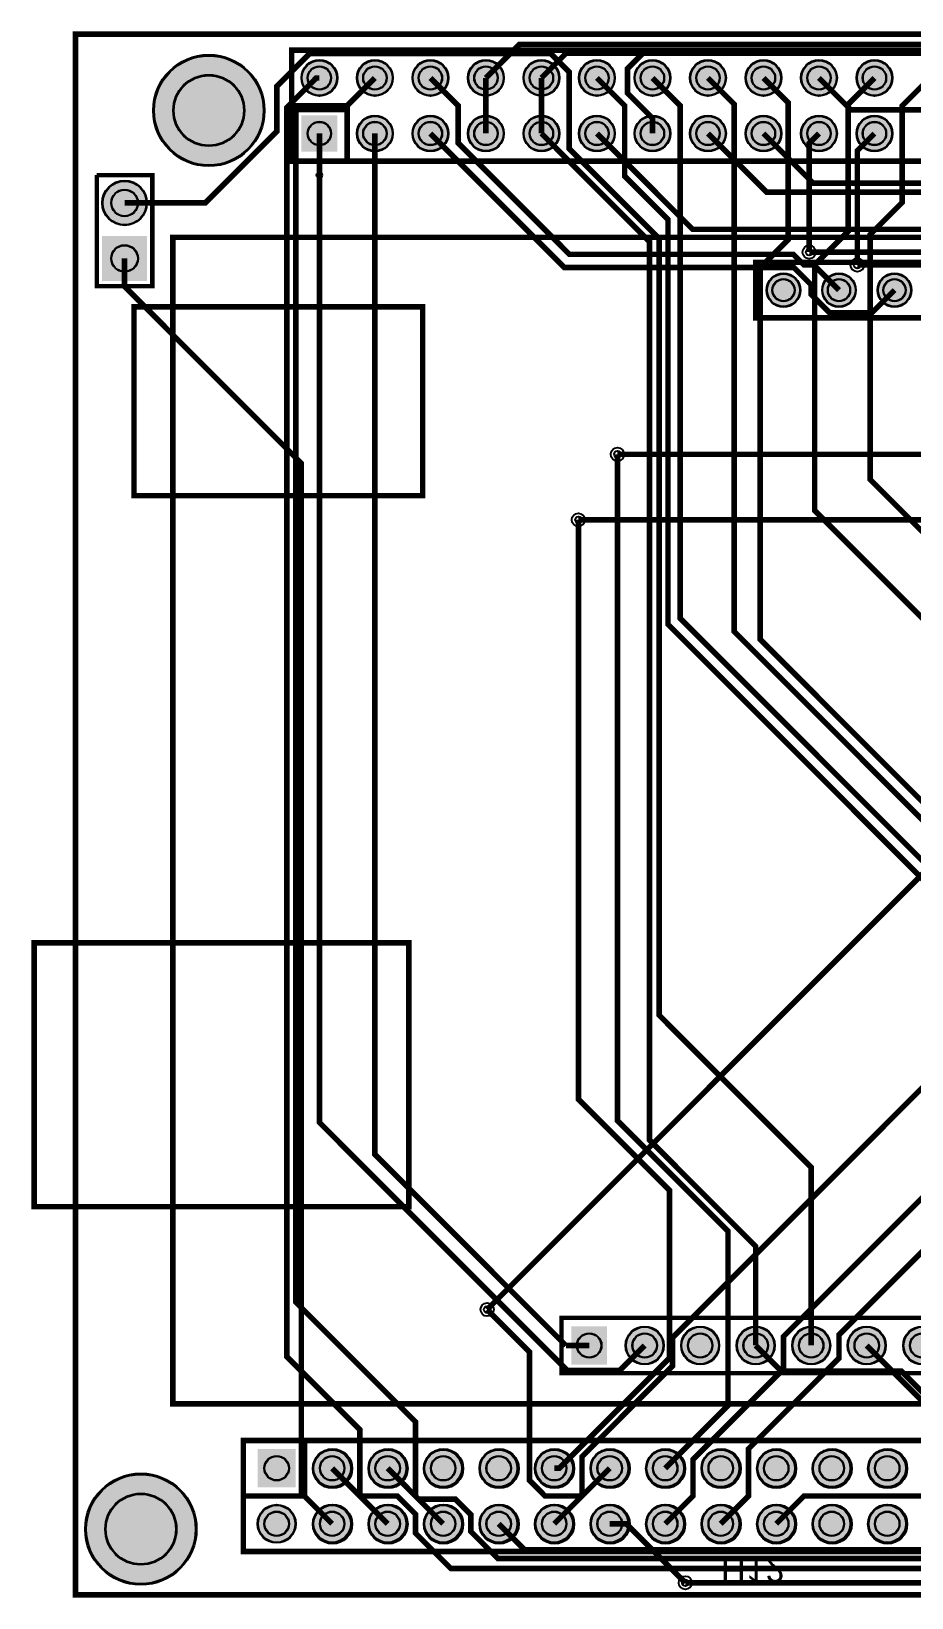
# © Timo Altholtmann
# Model space of a CAD drawing. Header units: millimetres. Extents: x -2 to 106, y 0 to 71.
# Drawn here: x -2.1 to 38.2, y -0.1 to 71.5 of the extents above; entities that cross this region are included whole.
import ezdxf

# ---------------------------------------------------------------- set-up
doc = ezdxf.new("R2010")
doc.units = ezdxf.units.MM
for name, color, linetype, true_color in [('BoardOutLine', 7, 'Continuous', 0xff00ff), ('BottomLayer', 7, 'Continuous', 0x0000ff), ('BottomSilkLayer', 7, 'Continuous', 0x66cc33), ('BottomSolderMaskLayer', 7, 'Continuous', 0xaa00ff), ('Hole', 7, 'Continuous', 0x222222), ('Multi-Layer', 7, 'Continuous', 0xc0c0c0), ('TopLayer', 7, 'Continuous', 0xff0000), ('TopSilkLayer', 7, 'Continuous', 0xffcc00), ('TopSolderMaskLayer', 7, 'Continuous', 0x800080)]:
    doc.layers.add(name, color=color, linetype=linetype, true_color=true_color)
doc.styles.get("Standard").update_dxf_attribs({"font": 'arial.ttf'})

msp = doc.modelspace()

# ---------------------------------------------------------------- hatches: boundary and pattern name
at = {"layer": 'BottomSolderMaskLayer'}
for points in [[(3.4908051816104257, 67.88046736093463, 1), (8.592405384810831, 67.88046736093463, 1)], [(10.274371348742886, 69.36764033528061, 1), (11.92517145034309, 69.36764033528061, 1)], [(12.814376428753018, 69.36764033528061, 1), (14.465176530353222, 69.36764033528061, 1)], [(15.35438150876315, 69.36764033528061, 1), (17.005181610363355, 69.36764033528061, 1)], [(17.894386588773283, 69.36764033528061, 1), (19.545186690373487, 69.36764033528061, 1)], [(20.434391668783416, 69.36764033528061, 1), (22.08519177038362, 69.36764033528061, 1)], [(22.97439674879355, 69.36764033528061, 1), (24.625196850393753, 69.36764033528061, 1)], [(25.51440182880368, 69.36764033528061, 1), (27.165201930403885, 69.36764033528061, 1)], [(28.054406908813814, 69.36764033528061, 1), (29.705207010414018, 69.36764033528061, 1)], [(30.594411988823946, 69.36764033528061, 1), (32.24521209042415, 69.36764033528061, 1)], [(33.13441706883408, 69.36764033528061, 1), (34.78521717043428, 69.36764033528061, 1)], [(35.674422148844215, 69.36764033528061, 1), (37.32522225044441, 69.36764033528061, 1)], [(10.274423761750768, 67.65293048005447), (11.925223863350993, 67.65293048005447), (11.925223863350993, 66.00213037845435), (10.274423761750768, 66.00213037845435)], [(12.814376428753018, 66.82763525527048, 1), (14.465176530353222, 66.82763525527048, 1)], [(15.35438150876315, 66.82763525527048, 1), (17.005181610363355, 66.82763525527048, 1)], [(17.894386588773283, 66.82763525527048, 1), (19.545186690373487, 66.82763525527048, 1)], [(20.434391668783416, 66.82763525527048, 1), (22.08519177038362, 66.82763525527048, 1)], [(22.97439674879355, 66.82763525527048, 1), (24.625196850393753, 66.82763525527048, 1)], [(25.51440182880368, 66.82763525527048, 1), (27.165201930403885, 66.82763525527048, 1)], [(28.054406908813814, 66.82763525527048, 1), (29.705207010414018, 66.82763525527048, 1)], [(30.594411988823946, 66.82763525527048, 1), (32.24521209042415, 66.82763525527048, 1)], [(33.13441706883408, 66.82763525527048, 1), (34.78521717043428, 66.82763525527048, 1)], [(35.674422148844215, 66.82763525527048, 1), (37.32522225044441, 66.82763525527048, 1)], [(1.1589535179070365, 63.65262890525776, 1), (3.2097536195072394, 63.65262890525776, 1)], [(1.1590056083337004, 60.087119593594025), (1.1590056083337004, 62.137919695194114), (3.209805709934244, 62.137919695194114), (3.209805709934244, 60.087119593594025)], [(31.559067818135816, 59.6645669291338, 1), (33.10986791973602, 59.6645669291338, 1)], [(34.09907289814595, 59.6645669291338, 1), (35.64987299974615, 59.6645669291338, 1)], [(36.63907797815608, 59.6645669291338, 1), (38.189878079756284, 59.6645669291338, 1)], [(22.631753340926025, 12.279988175536005), (24.25735659213251, 12.279988175536005), (24.25735659213251, 10.529161914870315), (22.631753340926025, 10.529161914870315)], [(25.10905511811037, 11.40447040894071, 1), (26.859855219710575, 11.40447040894071, 1)], [(27.6490601981205, 11.40447040894071, 1), (29.399860299720707, 11.40447040894071, 1)], [(30.189065278130634, 11.40447040894071, 1), (31.93986537973084, 11.40447040894071, 1)], [(32.72907035814077, 11.40447040894071, 1), (34.47987045974097, 11.40447040894071, 1)], [(35.26907543815113, 11.40447040894071, 1), (37.01987553975133, 11.40447040894071, 1)], [(37.80908051816126, 11.40447040894071, 1), (39.559880619761465, 11.40447040894071, 1)], [(8.26872988091327, 4.915795416031074), (10.019556141579187, 4.915795416031074), (10.019556141579187, 6.666621676696764), (8.26872988091327, 6.666621676696764)], [(10.808572517145047, 5.791059182118261, 1), (12.559372618745249, 5.791059182118261, 1)], [(13.34857759715518, 5.791059182118261, 1), (15.099377698755381, 5.791059182118261, 1)], [(15.888582677165312, 5.791059182118261, 1), (17.639382778765516, 5.791059182118261, 1)], [(18.42858775717567, 5.791059182118261, 1), (20.179387858775875, 5.791059182118261, 1)], [(20.968592837185803, 5.791059182118261, 1), (22.719392938786008, 5.791059182118261, 1)], [(23.508597917195935, 5.791059182118261, 1), (25.25939801879614, 5.791059182118261, 1)], [(26.048602997206068, 5.791059182118261, 1), (27.799403098806273, 5.791059182118261, 1)], [(28.5886080772162, 5.791059182118261, 1), (30.339408178816406, 5.791059182118261, 1)], [(31.128613157226333, 5.791059182118261, 1), (32.87941325882654, 5.791059182118261, 1)], [(33.668618237236466, 5.791059182118261, 1), (35.41941833883667, 5.791059182118261, 1)], [(36.2086233172466, 5.791059182118261, 1), (37.959423418846804, 5.791059182118261, 1)], [(0.3808229616460035, 3.0079756159511817, 1), (5.482423164846409, 3.0079756159511817, 1)], [(8.268567437134914, 3.251054102108128, 1), (10.019367538735116, 3.251054102108128, 1)], [(10.808572517145047, 3.251054102108128, 1), (12.559372618745249, 3.251054102108128, 1)], [(13.34857759715518, 3.251054102108128, 1), (15.099377698755381, 3.251054102108128, 1)], [(15.888582677165312, 3.251054102108128, 1), (17.639382778765516, 3.251054102108128, 1)], [(18.42858775717567, 3.251054102108128, 1), (20.179387858775875, 3.251054102108128, 1)], [(20.968592837185803, 3.251054102108128, 1), (22.719392938786008, 3.251054102108128, 1)], [(23.508597917195935, 3.251054102108128, 1), (25.25939801879614, 3.251054102108128, 1)], [(26.048602997206068, 3.251054102108128, 1), (27.799403098806273, 3.251054102108128, 1)], [(28.5886080772162, 3.251054102108128, 1), (30.339408178816406, 3.251054102108128, 1)], [(31.128613157226333, 3.251054102108128, 1), (32.87941325882654, 3.251054102108128, 1)], [(33.668618237236466, 3.251054102108128, 1), (35.41941833883667, 3.251054102108128, 1)], [(36.2086233172466, 3.251054102108128, 1), (37.959423418846804, 3.251054102108128, 1)]]:
    msp.add_hatch(color=256, dxfattribs=at).paths.add_polyline_path(points)
at = {"layer": 'Multi-Layer'}
for points in [[(10.299771399542987, 69.36764033528061, 1), (11.899771399542988, 69.36764033528061, 1)], [(12.83977647955312, 69.36764033528061, 1), (14.439776479553121, 69.36764033528061, 1)], [(15.379781559563252, 69.36764033528061, 1), (16.979781559563254, 69.36764033528061, 1)], [(17.919786639573385, 69.36764033528061, 1), (19.519786639573386, 69.36764033528061, 1)], [(20.459791719583517, 69.36764033528061, 1), (22.05979171958352, 69.36764033528061, 1)], [(22.99979679959365, 69.36764033528061, 1), (24.59979679959365, 69.36764033528061, 1)], [(25.539801879603782, 69.36764033528061, 1), (27.139801879603784, 69.36764033528061, 1)], [(28.079806959613915, 69.36764033528061, 1), (29.679806959613916, 69.36764033528061, 1)], [(30.619812039624048, 69.36764033528061, 1), (32.219812039624045, 69.36764033528061, 1)], [(33.159817119634184, 69.36764033528061, 1), (34.75981711963418, 69.36764033528061, 1)], [(35.699822199644316, 69.36764033528061, 1), (37.29982219964431, 69.36764033528061, 1)], [(10.299822199644495, 67.62753365506728), (11.899822199644404, 67.62753365506728), (11.899822199644404, 66.02753365506737), (10.299822199644495, 66.02753365506737)], [(12.83977647955312, 66.82763525527048, 1), (14.439776479553121, 66.82763525527048, 1)], [(15.379781559563252, 66.82763525527048, 1), (16.979781559563254, 66.82763525527048, 1)], [(17.919786639573385, 66.82763525527048, 1), (19.519786639573386, 66.82763525527048, 1)], [(20.459791719583517, 66.82763525527048, 1), (22.05979171958352, 66.82763525527048, 1)], [(22.99979679959365, 66.82763525527048, 1), (24.59979679959365, 66.82763525527048, 1)], [(25.539801879603782, 66.82763525527048, 1), (27.139801879603784, 66.82763525527048, 1)], [(28.079806959613915, 66.82763525527048, 1), (29.679806959613916, 66.82763525527048, 1)], [(30.619812039624048, 66.82763525527048, 1), (32.219812039624045, 66.82763525527048, 1)], [(33.159817119634184, 66.82763525527048, 1), (34.75981711963418, 66.82763525527048, 1)], [(35.699822199644316, 66.82763525527048, 1), (37.29982219964431, 66.82763525527048, 1)], [(1.184353568707138, 63.65262890525776, 1), (3.184353568707138, 63.65262890525776, 1)], [(1.1844043688088277, 60.11252222504447), (1.1844043688088277, 62.11252222504436), (3.1844043688088277, 62.11252222504436), (3.1844043688088277, 60.11252222504447)], [(31.584467868935917, 59.6645669291338, 1), (33.08446786893592, 59.6645669291338, 1)], [(34.12447294894605, 59.6645669291338, 1), (35.62447294894605, 59.6645669291338, 1)], [(36.66447802895618, 59.6645669291338, 1), (38.16447802895618, 59.6645669291338, 1)], [(22.657150114300293, 12.254584709169308), (24.231953263906462, 12.254584709169308), (24.231953263906462, 10.554559309118645), (22.657150114300293, 10.554559309118645)], [(25.13445516891047, 11.40447040894071, 1), (26.834455168910473, 11.40447040894071, 1)], [(27.674460248920603, 11.40447040894071, 1), (29.374460248920606, 11.40447040894071, 1)], [(30.214465328930736, 11.40447040894071, 1), (31.91446532893074, 11.40447040894071, 1)], [(32.75447040894087, 11.40447040894071, 1), (34.45447040894087, 11.40447040894071, 1)], [(35.29447548895123, 11.40447040894071, 1), (36.99447548895123, 11.40447040894071, 1)], [(37.83448056896136, 11.40447040894071, 1), (39.534480568961364, 11.40447040894071, 1)], [(8.294132588265256, 4.941198882397771), (9.994157988316147, 4.941198882397771), (9.994157988316147, 6.641224282448434), (8.294132588265256, 6.641224282448434)], [(10.833972567945148, 5.791059182118261, 1), (12.533972567945147, 5.791059182118261, 1)], [(13.37397764795528, 5.791059182118261, 1), (15.07397764795528, 5.791059182118261, 1)], [(15.913982727965413, 5.791059182118261, 1), (17.613982727965414, 5.791059182118261, 1)], [(18.45398780797577, 5.791059182118261, 1), (20.153987807975774, 5.791059182118261, 1)], [(20.993992887985904, 5.791059182118261, 1), (22.693992887985907, 5.791059182118261, 1)], [(23.533997967996036, 5.791059182118261, 1), (25.23399796799604, 5.791059182118261, 1)], [(26.07400304800617, 5.791059182118261, 1), (27.774003048006172, 5.791059182118261, 1)], [(28.6140081280163, 5.791059182118261, 1), (30.314008128016305, 5.791059182118261, 1)], [(31.154013208026434, 5.791059182118261, 1), (32.85401320802644, 5.791059182118261, 1)], [(33.69401828803657, 5.791059182118261, 1), (35.39401828803657, 5.791059182118261, 1)], [(36.2340233680467, 5.791059182118261, 1), (37.9340233680467, 5.791059182118261, 1)], [(8.293967487935015, 3.251054102108128, 1), (9.993967487935015, 3.251054102108128, 1)], [(10.833972567945148, 3.251054102108128, 1), (12.533972567945147, 3.251054102108128, 1)], [(13.37397764795528, 3.251054102108128, 1), (15.07397764795528, 3.251054102108128, 1)], [(15.913982727965413, 3.251054102108128, 1), (17.613982727965414, 3.251054102108128, 1)], [(18.45398780797577, 3.251054102108128, 1), (20.153987807975774, 3.251054102108128, 1)], [(20.993992887985904, 3.251054102108128, 1), (22.693992887985907, 3.251054102108128, 1)], [(23.533997967996036, 3.251054102108128, 1), (25.23399796799604, 3.251054102108128, 1)], [(26.07400304800617, 3.251054102108128, 1), (27.774003048006172, 3.251054102108128, 1)], [(28.6140081280163, 3.251054102108128, 1), (30.314008128016305, 3.251054102108128, 1)], [(31.154013208026434, 3.251054102108128, 1), (32.85401320802644, 3.251054102108128, 1)], [(33.69401828803657, 3.251054102108128, 1), (35.39401828803657, 3.251054102108128, 1)], [(36.2340233680467, 3.251054102108128, 1), (37.9340233680467, 3.251054102108128, 1)]]:
    msp.add_hatch(color=256, dxfattribs=at).paths.add_polyline_path(points)
at = {"layer": 'TopSolderMaskLayer'}
for points in [[(3.4908051816104257, 67.88046736093463, 1), (8.592405384810831, 67.88046736093463, 1)], [(10.274371348742886, 69.36764033528061, 1), (11.92517145034309, 69.36764033528061, 1)], [(12.814376428753018, 69.36764033528061, 1), (14.465176530353222, 69.36764033528061, 1)], [(15.35438150876315, 69.36764033528061, 1), (17.005181610363355, 69.36764033528061, 1)], [(17.894386588773283, 69.36764033528061, 1), (19.545186690373487, 69.36764033528061, 1)], [(20.434391668783416, 69.36764033528061, 1), (22.08519177038362, 69.36764033528061, 1)], [(22.97439674879355, 69.36764033528061, 1), (24.625196850393753, 69.36764033528061, 1)], [(25.51440182880368, 69.36764033528061, 1), (27.165201930403885, 69.36764033528061, 1)], [(28.054406908813814, 69.36764033528061, 1), (29.705207010414018, 69.36764033528061, 1)], [(30.594411988823946, 69.36764033528061, 1), (32.24521209042415, 69.36764033528061, 1)], [(33.13441706883408, 69.36764033528061, 1), (34.78521717043428, 69.36764033528061, 1)], [(35.674422148844215, 69.36764033528061, 1), (37.32522225044441, 69.36764033528061, 1)], [(10.274423761750768, 67.65293048005447), (11.925223863350993, 67.65293048005447), (11.925223863350993, 66.00213037845435), (10.274423761750768, 66.00213037845435)], [(12.814376428753018, 66.82763525527048, 1), (14.465176530353222, 66.82763525527048, 1)], [(15.35438150876315, 66.82763525527048, 1), (17.005181610363355, 66.82763525527048, 1)], [(17.894386588773283, 66.82763525527048, 1), (19.545186690373487, 66.82763525527048, 1)], [(20.434391668783416, 66.82763525527048, 1), (22.08519177038362, 66.82763525527048, 1)], [(22.97439674879355, 66.82763525527048, 1), (24.625196850393753, 66.82763525527048, 1)], [(25.51440182880368, 66.82763525527048, 1), (27.165201930403885, 66.82763525527048, 1)], [(28.054406908813814, 66.82763525527048, 1), (29.705207010414018, 66.82763525527048, 1)], [(30.594411988823946, 66.82763525527048, 1), (32.24521209042415, 66.82763525527048, 1)], [(33.13441706883408, 66.82763525527048, 1), (34.78521717043428, 66.82763525527048, 1)], [(35.674422148844215, 66.82763525527048, 1), (37.32522225044441, 66.82763525527048, 1)], [(1.1589535179070365, 63.65262890525776, 1), (3.2097536195072394, 63.65262890525776, 1)], [(1.1590056083337004, 60.087119593594025), (1.1590056083337004, 62.137919695194114), (3.209805709934244, 62.137919695194114), (3.209805709934244, 60.087119593594025)], [(31.559067818135816, 59.6645669291338, 1), (33.10986791973602, 59.6645669291338, 1)], [(34.09907289814595, 59.6645669291338, 1), (35.64987299974615, 59.6645669291338, 1)], [(36.63907797815608, 59.6645669291338, 1), (38.189878079756284, 59.6645669291338, 1)], [(22.631753340926025, 12.279988175536005), (24.25735659213251, 12.279988175536005), (24.25735659213251, 10.529161914870315), (22.631753340926025, 10.529161914870315)], [(25.10905511811037, 11.40447040894071, 1), (26.859855219710575, 11.40447040894071, 1)], [(27.6490601981205, 11.40447040894071, 1), (29.399860299720707, 11.40447040894071, 1)], [(30.189065278130634, 11.40447040894071, 1), (31.93986537973084, 11.40447040894071, 1)], [(32.72907035814077, 11.40447040894071, 1), (34.47987045974097, 11.40447040894071, 1)], [(35.26907543815113, 11.40447040894071, 1), (37.01987553975133, 11.40447040894071, 1)], [(37.80908051816126, 11.40447040894071, 1), (39.559880619761465, 11.40447040894071, 1)], [(8.26872988091327, 4.915795416031074), (10.019556141579187, 4.915795416031074), (10.019556141579187, 6.666621676696764), (8.26872988091327, 6.666621676696764)], [(10.808572517145047, 5.791059182118261, 1), (12.559372618745249, 5.791059182118261, 1)], [(13.34857759715518, 5.791059182118261, 1), (15.099377698755381, 5.791059182118261, 1)], [(15.888582677165312, 5.791059182118261, 1), (17.639382778765516, 5.791059182118261, 1)], [(18.42858775717567, 5.791059182118261, 1), (20.179387858775875, 5.791059182118261, 1)], [(20.968592837185803, 5.791059182118261, 1), (22.719392938786008, 5.791059182118261, 1)], [(23.508597917195935, 5.791059182118261, 1), (25.25939801879614, 5.791059182118261, 1)], [(26.048602997206068, 5.791059182118261, 1), (27.799403098806273, 5.791059182118261, 1)], [(28.5886080772162, 5.791059182118261, 1), (30.339408178816406, 5.791059182118261, 1)], [(31.128613157226333, 5.791059182118261, 1), (32.87941325882654, 5.791059182118261, 1)], [(33.668618237236466, 5.791059182118261, 1), (35.41941833883667, 5.791059182118261, 1)], [(36.2086233172466, 5.791059182118261, 1), (37.959423418846804, 5.791059182118261, 1)], [(0.3808229616460035, 3.0079756159511817, 1), (5.482423164846409, 3.0079756159511817, 1)], [(8.268567437134914, 3.251054102108128, 1), (10.019367538735116, 3.251054102108128, 1)], [(10.808572517145047, 3.251054102108128, 1), (12.559372618745249, 3.251054102108128, 1)], [(13.34857759715518, 3.251054102108128, 1), (15.099377698755381, 3.251054102108128, 1)], [(15.888582677165312, 3.251054102108128, 1), (17.639382778765516, 3.251054102108128, 1)], [(18.42858775717567, 3.251054102108128, 1), (20.179387858775875, 3.251054102108128, 1)], [(20.968592837185803, 3.251054102108128, 1), (22.719392938786008, 3.251054102108128, 1)], [(23.508597917195935, 3.251054102108128, 1), (25.25939801879614, 3.251054102108128, 1)], [(26.048602997206068, 3.251054102108128, 1), (27.799403098806273, 3.251054102108128, 1)], [(28.5886080772162, 3.251054102108128, 1), (30.339408178816406, 3.251054102108128, 1)], [(31.128613157226333, 3.251054102108128, 1), (32.87941325882654, 3.251054102108128, 1)], [(33.668618237236466, 3.251054102108128, 1), (35.41941833883667, 3.251054102108128, 1)], [(36.2086233172466, 3.251054102108128, 1), (37.959423418846804, 3.251054102108128, 1)]]:
    msp.add_hatch(color=256, dxfattribs=at).paths.add_polyline_path(points)

# ---------------------------------------------------------------- linework, layer by layer
at = {"layer": 'BoardOutLine', "const_width": 0.25400050800101603}
msp.add_lwpolyline([(106.13876047752115, 0), (-0.061239522478899744, 0), (-0.061239522478899744, 71.36499872999741), (106.13876047752115, 71.36499872999741), (106.13876047752115, 0)], close=True, dxfattribs=at)
at = {"layer": 'BottomLayer', "const_width": 0.25400050800101603}
for points in [[(33.60452120904233, 11.404597409194707), (33.60452120904233, 19.549631699263387), (26.64236728473452, 26.511785623571313), (26.64236728473452, 62.02283464566926), (22.52984505969016, 66.13535687071362), (22.52984505969016, 69.64056388112772), (21.692659385318848, 70.47774955549903), (10.644907289814682, 70.47774955549903), (9.15646431292862, 68.9893065786132), (9.15646431292862, 66.93266446532891), (5.876555753111461, 63.652755905511754), (2.1844043688088277, 63.652755905511754)], [(57.73456946913893, 59.664693929387795), (53.23926847853704, 64.15999491998991), (53.23926847853704, 69.46657353314708), (52.209296418592885, 70.49654559309113), (25.89941579883157, 70.49654559309113), (25.199898399796894, 69.79702819405634), (25.199898399796894, 68.67332994665992), (26.339852679705473, 67.53337566675134), (26.339852679705473, 66.82776225552448)], [(11.09982219964445, 69.36776733553461), (10.958343916687909, 69.36776733553461), (9.610109220218419, 68.01953263906523), (9.610109220218419, 10.89304038608077), (12.95402590805179, 7.549123698247286), (12.95402590805179, 4.521183642367191), (14.22402844805697, 3.251181102362125)], [(13.639827279654583, 69.36776733553461), (12.195580391160775, 67.92352044704091), (10.092456184912407, 67.92352044704091), (10.018542037084217, 67.84960629921261), (10.018542037084217, 13.391643383286805), (15.494030988061922, 7.916154432308872), (15.494030988061922, 4.521183642367191), (16.764033528067102, 3.251181102362125)], [(18.719837439675075, 69.36776733553461), (18.719837439675075, 66.82776225552448)], [(21.259842519685208, 69.36776733553461), (21.259842519685208, 66.82776225552448)], [(55.77978155956316, 15.656057912115784), (27.050800101600316, 44.385039370078744), (27.050800101600316, 62.897358394716775), (25.069850139700293, 64.87830835661669), (25.069850139700293, 68.09776479552954), (23.79984759969534, 69.36776733553461)], [(65.35458470916933, 11.404597409194707), (64.29362458724927, 10.343637287274646), (59.85420370840757, 10.343637287274646), (59.00457200914411, 11.193268986537987), (59.00457200914411, 13.260071120142243), (27.609855219710653, 44.6547879095757), (27.609855219710653, 68.09776479552954), (26.339852679705473, 69.36776733553461)], [(28.879857759715605, 69.36776733553461), (30.08331216662441, 68.1643129286258), (30.08331216662441, 44.05077470154936), (62.72948945897883, 11.404597409194707), (62.8145796291592, 11.404597409194707)], [(61.08737617475231, 13.875260350520762), (31.265176530353074, 43.697459994919996), (31.265176530353074, 60.689077978155865), (32.55118110236231, 61.9750825501651), (32.55118110236231, 68.23644907289815), (31.419862839725738, 69.36776733553461)], [(71.94513589027179, 11.404597409194707), (33.76327152654312, 49.586461772923485), (33.76327152654312, 60.824968249936546), (35.29514859029723, 62.356845313690656), (35.29514859029723, 68.16304292608584), (36.499872999746, 69.36776733553461)], [(75.51460502921009, 11.404597409194707), (75.51460502921009, 11.793980187960301), (36.29946659893335, 51.00911861823727), (36.29946659893335, 62.20749301498597), (37.76987553975118, 63.67790195580392), (37.76987553975118, 68.09776479552954), (39.03987807975636, 69.36776733553461)], [(25.984505969011934, 11.404597409194707), (24.845059690119342, 10.265151130302229), (22.43865887731772, 10.265151130302229), (11.09982219964445, 21.603987807975614), (11.09982219964445, 66.82776225552448)], [(13.639827279654583, 66.82776225552448), (13.639827279654583, 20.142214884429677), (22.37744475488944, 11.404597409194707)], [(31.0645161290322, 11.404597409194707), (31.0645161290322, 15.93850647701288), (26.203708407416798, 20.799314198628394), (26.203708407416798, 61.88389636779266), (21.259842519685208, 66.82776225552448)], [(33.511303022605944, 61.405613411226796), (33.511303022605944, 66.37919735839466), (33.95986791973587, 66.82776225552448)], [(35.71348742697478, 60.81201422402842), (35.71348742697478, 66.04137668275337), (36.499872999746, 66.82776225552448)], [(24.737617475235083, 52.15720091440187), (24.737617475235083, 21.687807975615897), (29.794513589027247, 16.63091186182362), (29.794513589027247, 8.661645923291758), (26.92405384810786, 5.791186182372371)], [(21.844043688087595, 5.791186182372371), (22.07823215646431, 5.791186182372371), (27.12141224282459, 10.834366268732538), (27.12141224282459, 18.496037592075254), (22.951485902971854, 22.665963931927877), (22.951485902971854, 49.162280924561855)], [(24.384048768097728, 5.791186182372371), (23.114046228092548, 4.521183642367191), (21.427482854965774, 4.521183642367191), (20.7127254254508, 5.235941071882053), (20.7127254254508, 11.109194818389597), (18.77546355092727, 13.046456692913353)], [(23.4445008890018, 11.404597409194707), (22.37744475488944, 11.404597409194707)], [(42.16408432816888, 5.791186182372371), (37.724917449835175, 10.23035306070608), (32.238760477521055, 10.23035306070608), (31.0645161290322, 11.404597409194707)], [(27.844551689103582, 0.5531877063754109), (25.14655829311664, 3.251181102362125), (24.384048768097728, 3.251181102362125)]]:
    msp.add_lwpolyline(points, dxfattribs=at)
at = {"layer": 'BottomSilkLayer', "const_width": 0.25400050800101603}
msp.add_lwpolyline([(7.620015240030398, 1.9810769621539066), (51.30810261620536, 1.9810769621539066), (51.30810261620536, 7.0610871221742855), (7.620015240030398, 7.0610871221742855), (7.620015240030398, 1.9810769621539066)], close=True, dxfattribs=at)
msp.add_lwpolyline([(7.620015240030398, 4.521082042164039), (10.414020828041657, 4.521082042164039), (10.414020828041657, 7.0610871221742855)], dxfattribs=at)
at = {"layer": 'BottomSolderMaskLayer'}
for centre, radius in [((6.041605283210629, 67.88046736093463), 2.550800101600203), ((6.040640081280344, 67.88036576073148), 1.63251206502413), ((11.099771399542988, 69.36764033528061), 0.8254000508001016), ((11.09982219964445, 69.36753873507746), 0.5416622317115601), ((13.63977647955312, 69.36764033528061), 0.8254000508001016), ((13.639827279654583, 69.36753873507746), 0.5416622317115601), ((16.179781559563253, 69.36764033528061), 0.8254000508001016), ((16.179832359664715, 69.36753873507746), 0.5416622317115601), ((18.719786639573385, 69.36764033528061), 0.8254000508001016), ((18.719837439675075, 69.36753873507746), 0.5416622317115601), ((21.259791719583518, 69.36764033528061), 0.8254000508001016), ((21.259842519685208, 69.36753873507746), 0.5416622317115601), ((23.79979679959365, 69.36764033528061), 0.8254000508001016), ((23.79984759969534, 69.36753873507746), 0.5416622317115601), ((26.339801879603783, 69.36764033528061), 0.8254000508001016), ((26.339852679705473, 69.36753873507746), 0.5416622317115601), ((28.879806959613916, 69.36764033528061), 0.8254000508001016), ((28.879857759715605, 69.36753873507746), 0.5416622317115601), ((31.41981203962405, 69.36764033528061), 0.8254000508001016), ((31.419862839725738, 69.36753873507746), 0.5416622317115601), ((33.95981711963418, 69.36764033528061), 0.8254000508001016), ((33.95986791973587, 69.36753873507746), 0.5416622317115601), ((36.49982219964431, 69.36764033528061), 0.8254000508001016), ((36.499872999746, 69.36753873507746), 0.5416622317115601), ((11.09982219964445, 66.82753365506721), 0.5416622317115601), ((13.63977647955312, 66.82763525527048), 0.8254000508001016), ((13.639827279654583, 66.82753365506721), 0.5416622317115601), ((16.179781559563253, 66.82763525527048), 0.8254000508001016), ((16.179832359664715, 66.82753365506721), 0.5416622317115601), ((18.719786639573385, 66.82763525527048), 0.8254000508001016), ((18.719837439675075, 66.82753365506721), 0.5416622317115601), ((21.259791719583518, 66.82763525527048), 0.8254000508001016), ((21.259842519685208, 66.82753365506721), 0.5416622317115601), ((23.79979679959365, 66.82763525527048), 0.8254000508001016), ((23.79984759969534, 66.82753365506721), 0.5416622317115601), ((26.339801879603783, 66.82763525527048), 0.8254000508001016), ((26.339852679705473, 66.82753365506721), 0.5416622317115601), ((28.879806959613916, 66.82763525527048), 0.8254000508001016), ((28.879857759715605, 66.82753365506721), 0.5416622317115601), ((31.41981203962405, 66.82763525527048), 0.8254000508001016), ((31.419862839725738, 66.82753365506721), 0.5416622317115601), ((33.95981711963418, 66.82763525527048), 0.8254000508001016), ((33.95986791973587, 66.82753365506721), 0.5416622317115601), ((36.49982219964431, 66.82763525527048), 0.8254000508001016), ((36.499872999746, 66.82753365506721), 0.5416622317115601), ((2.184353568707138, 63.65262890525776), 1.0254000508001015), ((2.1844043688088277, 63.652527305054605), 0.615240030480061), ((2.1844043688088277, 61.11252222504436), 0.615240030480061), ((32.33446786893592, 59.6645669291338), 0.7754000508001018), ((32.33456946913907, 59.664668529337064), 0.5169333672000678), ((34.87447294894605, 59.6645669291338), 0.7754000508001018), ((34.8745745491492, 59.664668529337064), 0.5169333672000678), ((37.41447802895618, 59.6645669291338), 0.7754000508001018), ((37.414579629159334, 59.664668529337064), 0.5169333672000678), ((25.984455168910472, 11.40447040894071), 0.8754000508001016), ((28.524460248920604, 11.40447040894071), 0.8754000508001016), ((31.064465328930737, 11.40447040894071), 0.8754000508001016), ((33.60447040894087, 11.40447040894071), 0.8754000508001016), ((36.14447548895123, 11.40447040894071), 0.8754000508001016), ((38.68448056896136, 11.40447040894071), 0.8754000508001016), ((23.44455168910349, 11.404572009143976), 0.5677550451875099), ((25.984556769113624, 11.404572009143976), 0.5664484065211015), ((28.524561849123756, 11.404572009143976), 0.5664484065211015), ((31.06456692913389, 11.404572009143976), 0.5664484065211015), ((33.60457200914425, 11.404572009143976), 0.5664484065211015), ((36.14457708915438, 11.404572009143976), 0.5664484065211015), ((38.684582169164514, 11.404572009143976), 0.5664484065211015), ((11.683972567945148, 5.791059182118261), 0.8754000508001016), ((14.22397764795528, 5.791059182118261), 0.8754000508001016), ((16.763982727965413, 5.791059182118261), 0.8754000508001016), ((19.303987807975773, 5.791059182118261), 0.8754000508001016), ((21.843992887985905, 5.791059182118261), 0.8754000508001016), ((24.383997967996038, 5.791059182118261), 0.8754000508001016), ((26.92400304800617, 5.791059182118261), 0.8754000508001016), ((29.464008128016303, 5.791059182118261), 0.8754000508001016), ((32.004013208026436, 5.791059182118261), 0.8754000508001016), ((34.54401828803657, 5.791059182118261), 0.8754000508001016), ((37.0840233680467, 5.791059182118261), 0.8754000508001016), ((9.144272288544698, 5.791338582677099), 0.5664484065211015), ((11.684023368046837, 5.7910845821691055), 0.5664484065211015), ((14.22402844805697, 5.7910845821691055), 0.5664484065211015), ((16.764033528067102, 5.7910845821691055), 0.5664484065211015), ((19.304038608077462, 5.7910845821691055), 0.5664484065211015), ((21.844043688087595, 5.7910845821691055), 0.5664484065211015), ((24.384048768097728, 5.7910845821691055), 0.5664484065211015), ((26.92405384810786, 5.7910845821691055), 0.5664484065211015), ((29.464058928117993, 5.7910845821691055), 0.5664484065211015), ((32.004064008128125, 5.7910845821691055), 0.5664484065211015), ((34.54406908813826, 5.7910845821691055), 0.5664484065211015), ((37.08407416814839, 5.7910845821691055), 0.5664484065211015), ((2.9316230632462066, 3.0079756159511817), 2.550800101600203), ((2.930632461265077, 3.0078740157480297), 1.63251206502413), ((9.143967487935015, 3.251054102108128), 0.8754000508001016), ((9.144018288036705, 3.251079502158973), 0.5664484065211015), ((11.683972567945148, 3.251054102108128), 0.8754000508001016), ((11.684023368046837, 3.251079502158973), 0.5664484065211015), ((14.22397764795528, 3.251054102108128), 0.8754000508001016), ((14.22402844805697, 3.251079502158973), 0.5664484065211015), ((16.763982727965413, 3.251054102108128), 0.8754000508001016), ((16.764033528067102, 3.251079502158973), 0.5664484065211015), ((19.303987807975773, 3.251054102108128), 0.8754000508001016), ((19.304038608077462, 3.251079502158973), 0.5664484065211015), ((21.843992887985905, 3.251054102108128), 0.8754000508001016), ((21.844043688087595, 3.251079502158973), 0.5664484065211015), ((24.383997967996038, 3.251054102108128), 0.8754000508001016), ((24.384048768097728, 3.251079502158973), 0.5664484065211015), ((26.92400304800617, 3.251054102108128), 0.8754000508001016), ((26.92405384810786, 3.251079502158973), 0.5664484065211015), ((29.464008128016303, 3.251054102108128), 0.8754000508001016), ((29.464058928117993, 3.251079502158973), 0.5664484065211015), ((32.004013208026436, 3.251054102108128), 0.8754000508001016), ((32.004064008128125, 3.251079502158973), 0.5664484065211015), ((34.54401828803657, 3.251054102108128), 0.8754000508001016), ((34.54406908813826, 3.251079502158973), 0.5664484065211015), ((37.0840233680467, 3.251054102108128), 0.8754000508001016), ((37.08407416814839, 3.251079502158973), 0.5664484065211015)]:
    msp.add_circle(centre, radius, dxfattribs=at)
at = {"layer": 'Hole'}
for centre in [(33.51125222250448, 61.4054864109728), (35.71343662687332, 60.81188722377442), (24.737566675133394, 52.15707391414776), (22.951435102870164, 49.162153924307745), (18.77541275082558, 13.046329692659356), (27.844500889001665, 0.5530607061214141)]:
    msp.add_circle(centre, 0.15240030480060962, dxfattribs=at)
at = {"layer": 'Multi-Layer'}
for centre, radius in [((6.041605283210629, 67.88046736093463), 2.5), ((6.040640081280344, 67.88036576073148), 1.6), ((11.099771399542988, 69.36764033528061), 0.8), ((11.09982219964445, 69.36753873507746), 0.5249936499873), ((13.63977647955312, 69.36764033528061), 0.8), ((13.639827279654583, 69.36753873507746), 0.5249936499873), ((16.179781559563253, 69.36764033528061), 0.8), ((16.179832359664715, 69.36753873507746), 0.5249936499873), ((18.719786639573385, 69.36764033528061), 0.8), ((18.719837439675075, 69.36753873507746), 0.5249936499873), ((21.259791719583518, 69.36764033528061), 0.8), ((21.259842519685208, 69.36753873507746), 0.5249936499873), ((23.79979679959365, 69.36764033528061), 0.8), ((23.79984759969534, 69.36753873507746), 0.5249936499873), ((26.339801879603783, 69.36764033528061), 0.8), ((26.339852679705473, 69.36753873507746), 0.5249936499873), ((28.879806959613916, 69.36764033528061), 0.8), ((28.879857759715605, 69.36753873507746), 0.5249936499873), ((31.41981203962405, 69.36764033528061), 0.8), ((31.419862839725738, 69.36753873507746), 0.5249936499873), ((33.95981711963418, 69.36764033528061), 0.8), ((33.95986791973587, 69.36753873507746), 0.5249936499873), ((36.49982219964431, 69.36764033528061), 0.8), ((36.499872999746, 69.36753873507746), 0.5249936499873), ((11.09982219964445, 66.82753365506721), 0.5249936499873), ((13.63977647955312, 66.82763525527048), 0.8), ((13.639827279654583, 66.82753365506721), 0.5249936499873), ((16.179781559563253, 66.82763525527048), 0.8), ((16.179832359664715, 66.82753365506721), 0.5249936499873), ((18.719786639573385, 66.82763525527048), 0.8), ((18.719837439675075, 66.82753365506721), 0.5249936499873), ((21.259791719583518, 66.82763525527048), 0.8), ((21.259842519685208, 66.82753365506721), 0.5249936499873), ((23.79979679959365, 66.82763525527048), 0.8), ((23.79984759969534, 66.82753365506721), 0.5249936499873), ((26.339801879603783, 66.82763525527048), 0.8), ((26.339852679705473, 66.82753365506721), 0.5249936499873), ((28.879806959613916, 66.82763525527048), 0.8), ((28.879857759715605, 66.82753365506721), 0.5249936499873), ((31.41981203962405, 66.82763525527048), 0.8), ((31.419862839725738, 66.82753365506721), 0.5249936499873), ((33.95981711963418, 66.82763525527048), 0.8), ((33.95986791973587, 66.82753365506721), 0.5249936499873), ((36.49982219964431, 66.82763525527048), 0.8), ((36.499872999746, 66.82753365506721), 0.5249936499873), ((2.184353568707138, 63.65262890525776), 1), ((2.1844043688088277, 63.652527305054605), 0.6000000000000001), ((2.1844043688088277, 61.11252222504436), 0.6000000000000001), ((33.51125222250448, 61.4054864109728), 0.30480060960121924), ((35.71343662687332, 60.81188722377442), 0.30480060960121924), ((32.33446786893592, 59.6645669291338), 0.7500000000000001), ((34.87447294894605, 59.6645669291338), 0.7500000000000001), ((37.41447802895618, 59.6645669291338), 0.7500000000000001), ((32.33456946913907, 59.664668529337064), 0.5), ((34.8745745491492, 59.664668529337064), 0.5), ((37.414579629159334, 59.664668529337064), 0.5), ((24.737566675133394, 52.15707391414776), 0.30480060960121924), ((22.951435102870164, 49.162153924307745), 0.30480060960121924), ((18.77541275082558, 13.046329692659356), 0.30480060960121924), ((25.984455168910472, 11.40447040894071), 0.8500000000000001), ((28.524460248920604, 11.40447040894071), 0.8500000000000001), ((31.064465328930737, 11.40447040894071), 0.8500000000000001), ((33.60447040894087, 11.40447040894071), 0.8500000000000001), ((36.14447548895123, 11.40447040894071), 0.8500000000000001), ((38.68448056896136, 11.40447040894071), 0.8500000000000001), ((23.44455168910349, 11.404572009143976), 0.5500127000254001), ((25.984556769113624, 11.404572009143976), 0.5500127000254001), ((28.524561849123756, 11.404572009143976), 0.5500127000254001), ((31.06456692913389, 11.404572009143976), 0.5500127000254001), ((33.60457200914425, 11.404572009143976), 0.5500127000254001), ((36.14457708915438, 11.404572009143976), 0.5500127000254001), ((38.684582169164514, 11.404572009143976), 0.5500127000254001), ((11.683972567945148, 5.791059182118261), 0.8500000000000001), ((14.22397764795528, 5.791059182118261), 0.8500000000000001), ((16.763982727965413, 5.791059182118261), 0.8500000000000001), ((19.303987807975773, 5.791059182118261), 0.8500000000000001), ((21.843992887985905, 5.791059182118261), 0.8500000000000001), ((24.383997967996038, 5.791059182118261), 0.8500000000000001), ((26.92400304800617, 5.791059182118261), 0.8500000000000001), ((29.464008128016303, 5.791059182118261), 0.8500000000000001), ((32.004013208026436, 5.791059182118261), 0.8500000000000001), ((34.54401828803657, 5.791059182118261), 0.8500000000000001), ((37.0840233680467, 5.791059182118261), 0.8500000000000001), ((9.144272288544698, 5.791338582677099), 0.5500127000254001), ((11.684023368046837, 5.7910845821691055), 0.5500127000254001), ((14.22402844805697, 5.7910845821691055), 0.5500127000254001), ((16.764033528067102, 5.7910845821691055), 0.5500127000254001), ((19.304038608077462, 5.7910845821691055), 0.5500127000254001), ((21.844043688087595, 5.7910845821691055), 0.5500127000254001), ((24.384048768097728, 5.7910845821691055), 0.5500127000254001), ((26.92405384810786, 5.7910845821691055), 0.5500127000254001), ((29.464058928117993, 5.7910845821691055), 0.5500127000254001), ((32.004064008128125, 5.7910845821691055), 0.5500127000254001), ((34.54406908813826, 5.7910845821691055), 0.5500127000254001), ((37.08407416814839, 5.7910845821691055), 0.5500127000254001), ((2.9316230632462066, 3.0079756159511817), 2.5), ((2.930632461265077, 3.0078740157480297), 1.6), ((9.143967487935015, 3.251054102108128), 0.8500000000000001), ((9.144018288036705, 3.251079502158973), 0.5500127000254001), ((11.683972567945148, 3.251054102108128), 0.8500000000000001), ((11.684023368046837, 3.251079502158973), 0.5500127000254001), ((14.22397764795528, 3.251054102108128), 0.8500000000000001), ((14.22402844805697, 3.251079502158973), 0.5500127000254001), ((16.763982727965413, 3.251054102108128), 0.8500000000000001), ((16.764033528067102, 3.251079502158973), 0.5500127000254001), ((19.303987807975773, 3.251054102108128), 0.8500000000000001), ((19.304038608077462, 3.251079502158973), 0.5500127000254001), ((21.843992887985905, 3.251054102108128), 0.8500000000000001), ((21.844043688087595, 3.251079502158973), 0.5500127000254001), ((24.383997967996038, 3.251054102108128), 0.8500000000000001), ((24.384048768097728, 3.251079502158973), 0.5500127000254001), ((26.92400304800617, 3.251054102108128), 0.8500000000000001), ((26.92405384810786, 3.251079502158973), 0.5500127000254001), ((29.464008128016303, 3.251054102108128), 0.8500000000000001), ((29.464058928117993, 3.251079502158973), 0.5500127000254001), ((32.004013208026436, 3.251054102108128), 0.8500000000000001), ((32.004064008128125, 3.251079502158973), 0.5500127000254001), ((34.54401828803657, 3.251054102108128), 0.8500000000000001), ((34.54406908813826, 3.251079502158973), 0.5500127000254001), ((37.0840233680467, 3.251054102108128), 0.8500000000000001), ((37.08407416814839, 3.251079502158973), 0.5500127000254001), ((27.844500889001665, 0.5530607061214141), 0.30480060960121924)]:
    msp.add_circle(centre, radius, dxfattribs=at)
at = {"layer": 'TopLayer', "const_width": 0.25400050800101603}
for points in [[(57.768351536702994, 70.8689103378207), (57.730505461011035, 70.90675641351288), (20.258826517653233, 70.90675641351288), (18.719837439675075, 69.36776733553461)], [(51.739903479807026, 69.36776733553461), (50.615697231394506, 70.49197358394713), (22.3840487680975, 70.49197358394713), (21.259842519685208, 69.36776733553461)], [(16.179832359664715, 69.36776733553461), (17.449834899669895, 68.09776479552954), (17.449834899669895, 66.3918973837948), (22.53924307848638, 61.30248920497843), (32.785877571755236, 61.30248920497843), (33.268732537464984, 60.81963423926845), (33.71958343916708, 60.81963423926845), (34.87452374904751, 59.664693929387795)], [(33.95986791973587, 69.36776733553461), (35.418338836677776, 67.90929641859282), (42.085090170180365, 67.90929641859282), (42.66141732283472, 67.33296926593846), (42.66141732283472, 65.92910845821689), (42.39573279146566, 65.66342392684783)], [(16.179832359664715, 66.82776225552448), (22.31165862331727, 60.69593599187192), (32.81534163068318, 60.69593599187192), (33.60452120904233, 59.90675641351277), (33.60452120904233, 59.47216154432306), (34.44348488696983, 58.63319786639579), (36.383032766065526, 58.63319786639579), (37.414528829057645, 59.664693929387795)], [(51.76098552197095, 60.67485394970788), (49.99212598425197, 62.443713487426976), (28.18389636779284, 62.443713487426976), (23.79984759969534, 66.82776225552448)], [(28.879857759715605, 66.82776225552448), (31.56210312420626, 64.14551689103371), (49.11912623825242, 64.14551689103371), (54.64439928879847, 58.62024384048766), (59.23012446024882, 58.62024384048766), (60.274574549149065, 59.664693929387795)], [(31.419862839725738, 66.82776225552448), (33.693929387858816, 64.5536957073914), (52.84632969265954, 64.5536957073914), (56.58089916179847, 60.819126238252466), (61.660147320294755, 60.819126238252466), (62.8145796291592, 59.664693929387795)], [(2.1844043688088277, 61.11275082550162), (2.1844043688088277, 59.833096266192456)], [(65.35458470916933, 59.664693929387795), (63.856235712471516, 58.16634493268987), (53.41402082804166, 58.16634493268987), (51.16205232410471, 60.41831343662682), (51.16205232410471, 60.62227584455161), (50.378714757429634, 61.405613411226796), (33.511303022605944, 61.405613411226796)], [(67.3063246126494, 55.01089662179322), (45.58293116586242, 55.01089662179322), (41.22453644907296, 59.36929133858257), (41.22453644907296, 60.03299466598935), (40.445516891033776, 60.81201422402842), (35.71348742697478, 60.81201422402842)], [(2.1844043688088277, 59.833096266192456), (10.27559055118104, 51.74191008382013), (10.27559055118104, 4.659613919227809), (11.684023368046837, 3.251181102362125)], [(83.13462026924049, 59.664693929387795), (56.828803657607295, 33.358877317754605), (39.08788417576852, 33.358877317754605), (18.77546355092727, 13.046456692913353)], [(22.951485902971854, 49.162280924561855), (70.09220218440441, 49.162280924561855), (80.59461518923035, 59.664693929387795)], [(24.737617475235083, 52.15720091440187), (70.98653797307588, 52.15720091440187), (78.05461010922022, 59.22527305054609), (78.05461010922022, 59.664693929387795)], [(98.37465074930151, 26.64462788925573), (99.64465328930669, 25.374625349250664), (101.38760477520964, 25.374625349250664), (102.21082042164085, 24.551409702819342), (102.21082042164085, 23.538963677927313), (101.50647701295406, 22.83462026924053), (100.24206248412497, 22.83462026924053), (99.55600711201419, 22.148564897129745), (99.55600711201419, 18.51102362204722), (98.79959359918712, 17.754610109220152), (54.47396494792997, 17.754610109220152), (48.21183642367282, 11.492481584963116), (48.21183642367282, 10.818872237744358), (45.0142240284481, 7.621259842519635), (42.342138684277415, 7.621259842519635), (40.75539751079509, 6.034518669037311), (40.75539751079509, 5.2775971551942575), (39.998983997968026, 4.521183642367191), (33.274066548133305, 4.521183642367191), (32.004064008128125, 3.251181102362125)], [(21.844043688087595, 3.251181102362125), (23.114046228092548, 4.521183642367191), (23.114046228092548, 6.321285242570411), (27.254762509525108, 10.462001524003085), (27.254762509525108, 11.75842011684017), (39.60096520193042, 24.104622809245598), (98.37465074930151, 24.104622809245598)], [(26.92405384810786, 3.251181102362125), (28.194056388112813, 4.521183642367191), (28.194056388112813, 6.19022098044195), (32.33477266954537, 10.33093726187451), (32.33477266954537, 11.81226822453641), (43.35712471424972, 22.83462026924053), (99.64465328930669, 22.83462026924053), (100.91465582931164, 24.104622809245598)], [(29.464058928117993, 3.251181102362125), (30.734061468123173, 4.521183642367191), (30.734061468123173, 6.6796799593598735), (34.87376174752353, 10.819380238760345), (34.87376174752353, 11.891008382016707), (42.00736601473204, 19.02461264922522), (98.37465074930151, 19.02461264922522)], [(98.37465074930151, 16.484607569215086), (98.10617221234452, 16.75308610617219), (56.04826009652015, 16.75308610617219), (51.62306324612655, 12.327889255778473), (51.62306324612655, 10.92606045212085), (50.73507747015492, 10.038074676149336), (50.62687325374645, 10.038074676149336), (47.66192532385071, 7.073126746253479), (44.20650241300473, 7.073126746253479), (43.4343408686816, 6.300965201930353), (43.4343408686816, 2.8691643383286873), (42.63474726949471, 2.0695707391414544), (20.485648971298133, 2.0695707391414544), (19.304038608077462, 3.251181102362125)], [(100.91465582931164, 16.484607569215086), (99.73355346710696, 15.30350520701029), (99.73355346710696, 4.480035560071087), (95.8067056134114, 0.5531877063754109), (27.844551689103582, 0.5531877063754109)], [(36.14452628905269, 11.404597409194707), (39.31521463042941, 8.233909067818104), (44.771399542799145, 8.233909067818104)], [(50.86944373888764, 9.452095504190993), (50.60807721615447, 9.190728981457937), (50.60807721615447, 8.156438912877775), (51.05918211836433, 7.705334010668025), (51.623571247142536, 7.705334010668025), (51.8336296672594, 7.915392430784777), (52.62941325882639, 7.915392430784777), (53.06985013970029, 7.474955549910987), (53.06985013970029, 4.295631191262373), (49.98221996443999, 1.208001016002072), (17.113538227076333, 1.208001016002072), (15.494030988061922, 2.8275082550164825), (15.494030988061922, 3.695935991872034), (14.668783337566765, 4.521183642367191), (12.95402590805179, 4.521183642367191), (11.684023368046837, 5.791186182372371)], [(14.22402844805697, 5.791186182372371), (15.632715265430534, 4.382499364998694), (17.319278638557307, 4.382499364998694), (18.034036068072282, 3.667741935483832), (18.034036068072282, 2.8935483870967573), (19.26644653289327, 1.6611379222758842), (49.81686563373137, 1.6611379222758842), (52.408940817881785, 4.2532131064261876), (52.408940817881785, 7.184632969265863)]]:
    msp.add_lwpolyline(points, dxfattribs=at)
at = {"layer": 'TopSilkLayer', "const_width": 0.25400050800101603}
for points in [[(106.13154686309394, 0.00795021590045053), (-0.06845313690621424, 0.00795021590045053), (-0.06845313690621424, 71.37294894589786), (106.13154686309394, 71.37294894589786), (106.13154686309394, 0.00795021590045053)], [(9.829819659639497, 70.63754127508253), (53.009906019812206, 70.63754127508253), (53.009906019812206, 65.55753111506215), (9.829819659639497, 65.55753111506215), (9.829819659639497, 70.63754127508253)], [(4.394411988824004, 62.07757175514348), (103.45461010922031, 62.07757175514348), (103.45461010922031, 8.737465074930014), (4.394411988824004, 8.737465074930014), (4.394411988824004, 62.07757175514348)], [(31.064592329184734, 58.394665989332), (31.064592329184734, 60.93467106934213), (51.38458216916433, 60.93467106934213), (51.38458216916433, 58.394665989332), (31.064592329184734, 58.394665989332)], [(2.6164084328167974, 58.90256540513076), (15.824434848869714, 58.90256540513076), (15.824434848869714, 50.266548133096194), (2.6164084328167974, 50.266548133096194), (2.6164084328167974, 58.90256540513076)], [(-1.9556007112014413, 29.819507239014342), (15.189433578867238, 29.819507239014342), (15.189433578867238, 17.754483108966156), (-1.9556007112014413, 17.754483108966156), (-1.9556007112014413, 29.819507239014342)]]:
    msp.add_lwpolyline(points, close=True, dxfattribs=at)
at = {"layer": 'TopSilkLayer'}
for points, const_width in [([(9.829819659639497, 68.0975361950724), (12.36982473964963, 68.0975361950724), (12.36982473964963, 65.55753111506215)], 0.25400050800101603), ([(0.9144018288038751, 64.92252984505967), (3.4544069088140077, 64.92252984505967), (3.4544069088140077, 59.84251968503929), (0.9144018288038751, 59.84251968503929), (0.9144018288038751, 61.74752349504695)], 0.20320040640081283), ([(0.9144018288038751, 64.92252984505967), (0.9144018288038751, 61.74752349504695)], 0.20299974599949203), ([(24.079552959105968, 12.674574549149156), (22.17454914909831, 12.674574549149156), (22.17454914909831, 10.13456946913891), (47.57459994920009, 10.13456946913891), (47.57459994920009, 12.674574549149156)], 0.20320040640081283), ([(47.57459994920009, 12.674574549149156), (24.079552959105968, 12.674574549149156)], 0.20299974599949203), ([(52.53154686309381, 0.00795021590045053), (6.4315468630938994, 0.00795021590045053)], 0.25400050800101603)]:
    msp.add_lwpolyline(points, dxfattribs=dict(at, const_width=const_width))
for centre, radius in [((6.041605283210629, 67.88046736093463), 2.500127000254001), ((11.099771399542988, 64.92263144526282), 0.12700025400050802), ((11.701498602997162, 5.777851155702365), 0.8999237998475998), ((14.241503683007295, 5.777851155702365), 0.8999237998475998), ((16.781508763017655, 5.777851155702365), 0.8999237998475998), ((19.321513843027788, 5.777851155702365), 0.8999237998475998), ((21.86151892303792, 5.777851155702365), 0.8999237998475998), ((24.401524003048053, 5.777851155702365), 0.8999237998475998), ((26.941529083058413, 5.777851155702365), 0.8999237998475998), ((29.481534163068545, 5.777851155702365), 0.8999237998475998), ((32.02153924307868, 5.777851155702365), 0.8999237998475998), ((34.56154432308881, 5.777851155702365), 0.8999237998475998), ((37.10154940309894, 5.777851155702365), 0.8999237998475998), ((2.9316230632462066, 3.0079756159511817), 2.500127000254001), ((11.701498602997162, 3.2378460756921186), 0.8999237998475998), ((14.241503683007295, 3.2378460756921186), 0.8999237998475998), ((16.781508763017655, 3.2378460756921186), 0.8999237998475998), ((19.321513843027788, 3.2378460756921186), 0.8999237998475998), ((21.86151892303792, 3.2378460756921186), 0.8999237998475998), ((24.401524003048053, 3.2378460756921186), 0.8999237998475998), ((26.941529083058413, 3.2378460756921186), 0.8999237998475998), ((29.481534163068545, 3.2378460756921186), 0.8999237998475998), ((32.02153924307868, 3.2378460756921186), 0.8999237998475998), ((34.56154432308881, 3.2378460756921186), 0.8999237998475998), ((37.10154940309894, 3.2378460756921186), 0.8999237998475998)]:
    msp.add_circle(centre, radius, dxfattribs=at)
at = {"layer": 'TopSolderMaskLayer'}
for centre, radius in [((6.041605283210629, 67.88046736093463), 2.550800101600203), ((6.040640081280344, 67.88036576073148), 1.63251206502413), ((11.099771399542988, 69.36764033528061), 0.8254000508001016), ((11.09982219964445, 69.36753873507746), 0.5416622317115601), ((13.63977647955312, 69.36764033528061), 0.8254000508001016), ((13.639827279654583, 69.36753873507746), 0.5416622317115601), ((16.179781559563253, 69.36764033528061), 0.8254000508001016), ((16.179832359664715, 69.36753873507746), 0.5416622317115601), ((18.719786639573385, 69.36764033528061), 0.8254000508001016), ((18.719837439675075, 69.36753873507746), 0.5416622317115601), ((21.259791719583518, 69.36764033528061), 0.8254000508001016), ((21.259842519685208, 69.36753873507746), 0.5416622317115601), ((23.79979679959365, 69.36764033528061), 0.8254000508001016), ((23.79984759969534, 69.36753873507746), 0.5416622317115601), ((26.339801879603783, 69.36764033528061), 0.8254000508001016), ((26.339852679705473, 69.36753873507746), 0.5416622317115601), ((28.879806959613916, 69.36764033528061), 0.8254000508001016), ((28.879857759715605, 69.36753873507746), 0.5416622317115601), ((31.41981203962405, 69.36764033528061), 0.8254000508001016), ((31.419862839725738, 69.36753873507746), 0.5416622317115601), ((33.95981711963418, 69.36764033528061), 0.8254000508001016), ((33.95986791973587, 69.36753873507746), 0.5416622317115601), ((36.49982219964431, 69.36764033528061), 0.8254000508001016), ((36.499872999746, 69.36753873507746), 0.5416622317115601), ((11.09982219964445, 66.82753365506721), 0.5416622317115601), ((13.63977647955312, 66.82763525527048), 0.8254000508001016), ((13.639827279654583, 66.82753365506721), 0.5416622317115601), ((16.179781559563253, 66.82763525527048), 0.8254000508001016), ((16.179832359664715, 66.82753365506721), 0.5416622317115601), ((18.719786639573385, 66.82763525527048), 0.8254000508001016), ((18.719837439675075, 66.82753365506721), 0.5416622317115601), ((21.259791719583518, 66.82763525527048), 0.8254000508001016), ((21.259842519685208, 66.82753365506721), 0.5416622317115601), ((23.79979679959365, 66.82763525527048), 0.8254000508001016), ((23.79984759969534, 66.82753365506721), 0.5416622317115601), ((26.339801879603783, 66.82763525527048), 0.8254000508001016), ((26.339852679705473, 66.82753365506721), 0.5416622317115601), ((28.879806959613916, 66.82763525527048), 0.8254000508001016), ((28.879857759715605, 66.82753365506721), 0.5416622317115601), ((31.41981203962405, 66.82763525527048), 0.8254000508001016), ((31.419862839725738, 66.82753365506721), 0.5416622317115601), ((33.95981711963418, 66.82763525527048), 0.8254000508001016), ((33.95986791973587, 66.82753365506721), 0.5416622317115601), ((36.49982219964431, 66.82763525527048), 0.8254000508001016), ((36.499872999746, 66.82753365506721), 0.5416622317115601), ((2.184353568707138, 63.65262890525776), 1.0254000508001015), ((2.1844043688088277, 63.652527305054605), 0.615240030480061), ((2.1844043688088277, 61.11252222504436), 0.615240030480061), ((32.33446786893592, 59.6645669291338), 0.7754000508001018), ((32.33456946913907, 59.664668529337064), 0.5169333672000678), ((34.87447294894605, 59.6645669291338), 0.7754000508001018), ((34.8745745491492, 59.664668529337064), 0.5169333672000678), ((37.41447802895618, 59.6645669291338), 0.7754000508001018), ((37.414579629159334, 59.664668529337064), 0.5169333672000678), ((25.984455168910472, 11.40447040894071), 0.8754000508001016), ((28.524460248920604, 11.40447040894071), 0.8754000508001016), ((31.064465328930737, 11.40447040894071), 0.8754000508001016), ((33.60447040894087, 11.40447040894071), 0.8754000508001016), ((36.14447548895123, 11.40447040894071), 0.8754000508001016), ((38.68448056896136, 11.40447040894071), 0.8754000508001016), ((23.44455168910349, 11.404572009143976), 0.5677550451875099), ((25.984556769113624, 11.404572009143976), 0.5664484065211015), ((28.524561849123756, 11.404572009143976), 0.5664484065211015), ((31.06456692913389, 11.404572009143976), 0.5664484065211015), ((33.60457200914425, 11.404572009143976), 0.5664484065211015), ((36.14457708915438, 11.404572009143976), 0.5664484065211015), ((38.684582169164514, 11.404572009143976), 0.5664484065211015), ((11.683972567945148, 5.791059182118261), 0.8754000508001016), ((14.22397764795528, 5.791059182118261), 0.8754000508001016), ((16.763982727965413, 5.791059182118261), 0.8754000508001016), ((19.303987807975773, 5.791059182118261), 0.8754000508001016), ((21.843992887985905, 5.791059182118261), 0.8754000508001016), ((24.383997967996038, 5.791059182118261), 0.8754000508001016), ((26.92400304800617, 5.791059182118261), 0.8754000508001016), ((29.464008128016303, 5.791059182118261), 0.8754000508001016), ((32.004013208026436, 5.791059182118261), 0.8754000508001016), ((34.54401828803657, 5.791059182118261), 0.8754000508001016), ((37.0840233680467, 5.791059182118261), 0.8754000508001016), ((9.144272288544698, 5.791338582677099), 0.5664484065211015), ((11.684023368046837, 5.7910845821691055), 0.5664484065211015), ((14.22402844805697, 5.7910845821691055), 0.5664484065211015), ((16.764033528067102, 5.7910845821691055), 0.5664484065211015), ((19.304038608077462, 5.7910845821691055), 0.5664484065211015), ((21.844043688087595, 5.7910845821691055), 0.5664484065211015), ((24.384048768097728, 5.7910845821691055), 0.5664484065211015), ((26.92405384810786, 5.7910845821691055), 0.5664484065211015), ((29.464058928117993, 5.7910845821691055), 0.5664484065211015), ((32.004064008128125, 5.7910845821691055), 0.5664484065211015), ((34.54406908813826, 5.7910845821691055), 0.5664484065211015), ((37.08407416814839, 5.7910845821691055), 0.5664484065211015), ((2.9316230632462066, 3.0079756159511817), 2.550800101600203), ((2.930632461265077, 3.0078740157480297), 1.63251206502413), ((9.143967487935015, 3.251054102108128), 0.8754000508001016), ((9.144018288036705, 3.251079502158973), 0.5664484065211015), ((11.683972567945148, 3.251054102108128), 0.8754000508001016), ((11.684023368046837, 3.251079502158973), 0.5664484065211015), ((14.22397764795528, 3.251054102108128), 0.8754000508001016), ((14.22402844805697, 3.251079502158973), 0.5664484065211015), ((16.763982727965413, 3.251054102108128), 0.8754000508001016), ((16.764033528067102, 3.251079502158973), 0.5664484065211015), ((19.303987807975773, 3.251054102108128), 0.8754000508001016), ((19.304038608077462, 3.251079502158973), 0.5664484065211015), ((21.843992887985905, 3.251054102108128), 0.8754000508001016), ((21.844043688087595, 3.251079502158973), 0.5664484065211015), ((24.383997967996038, 3.251054102108128), 0.8754000508001016), ((24.384048768097728, 3.251079502158973), 0.5664484065211015), ((26.92400304800617, 3.251054102108128), 0.8754000508001016), ((26.92405384810786, 3.251079502158973), 0.5664484065211015), ((29.464008128016303, 3.251054102108128), 0.8754000508001016), ((29.464058928117993, 3.251079502158973), 0.5664484065211015), ((32.004013208026436, 3.251054102108128), 0.8754000508001016), ((32.004064008128125, 3.251079502158973), 0.5664484065211015), ((34.54401828803657, 3.251054102108128), 0.8754000508001016), ((34.54406908813826, 3.251079502158973), 0.5664484065211015), ((37.0840233680467, 3.251054102108128), 0.8754000508001016), ((37.08407416814839, 3.251079502158973), 0.5664484065211015)]:
    msp.add_circle(centre, radius, dxfattribs=at)

# ---------------------------------------------------------------- texts
at = {"layer": 'BottomSilkLayer', "text_generation_flag": 2}
msp.add_text('H12', height=1.143002286004572, rotation=180, dxfattribs=at).set_placement((29.464008128016303, 1.7270510541020485))

doc.saveas('drawing.dxf')
